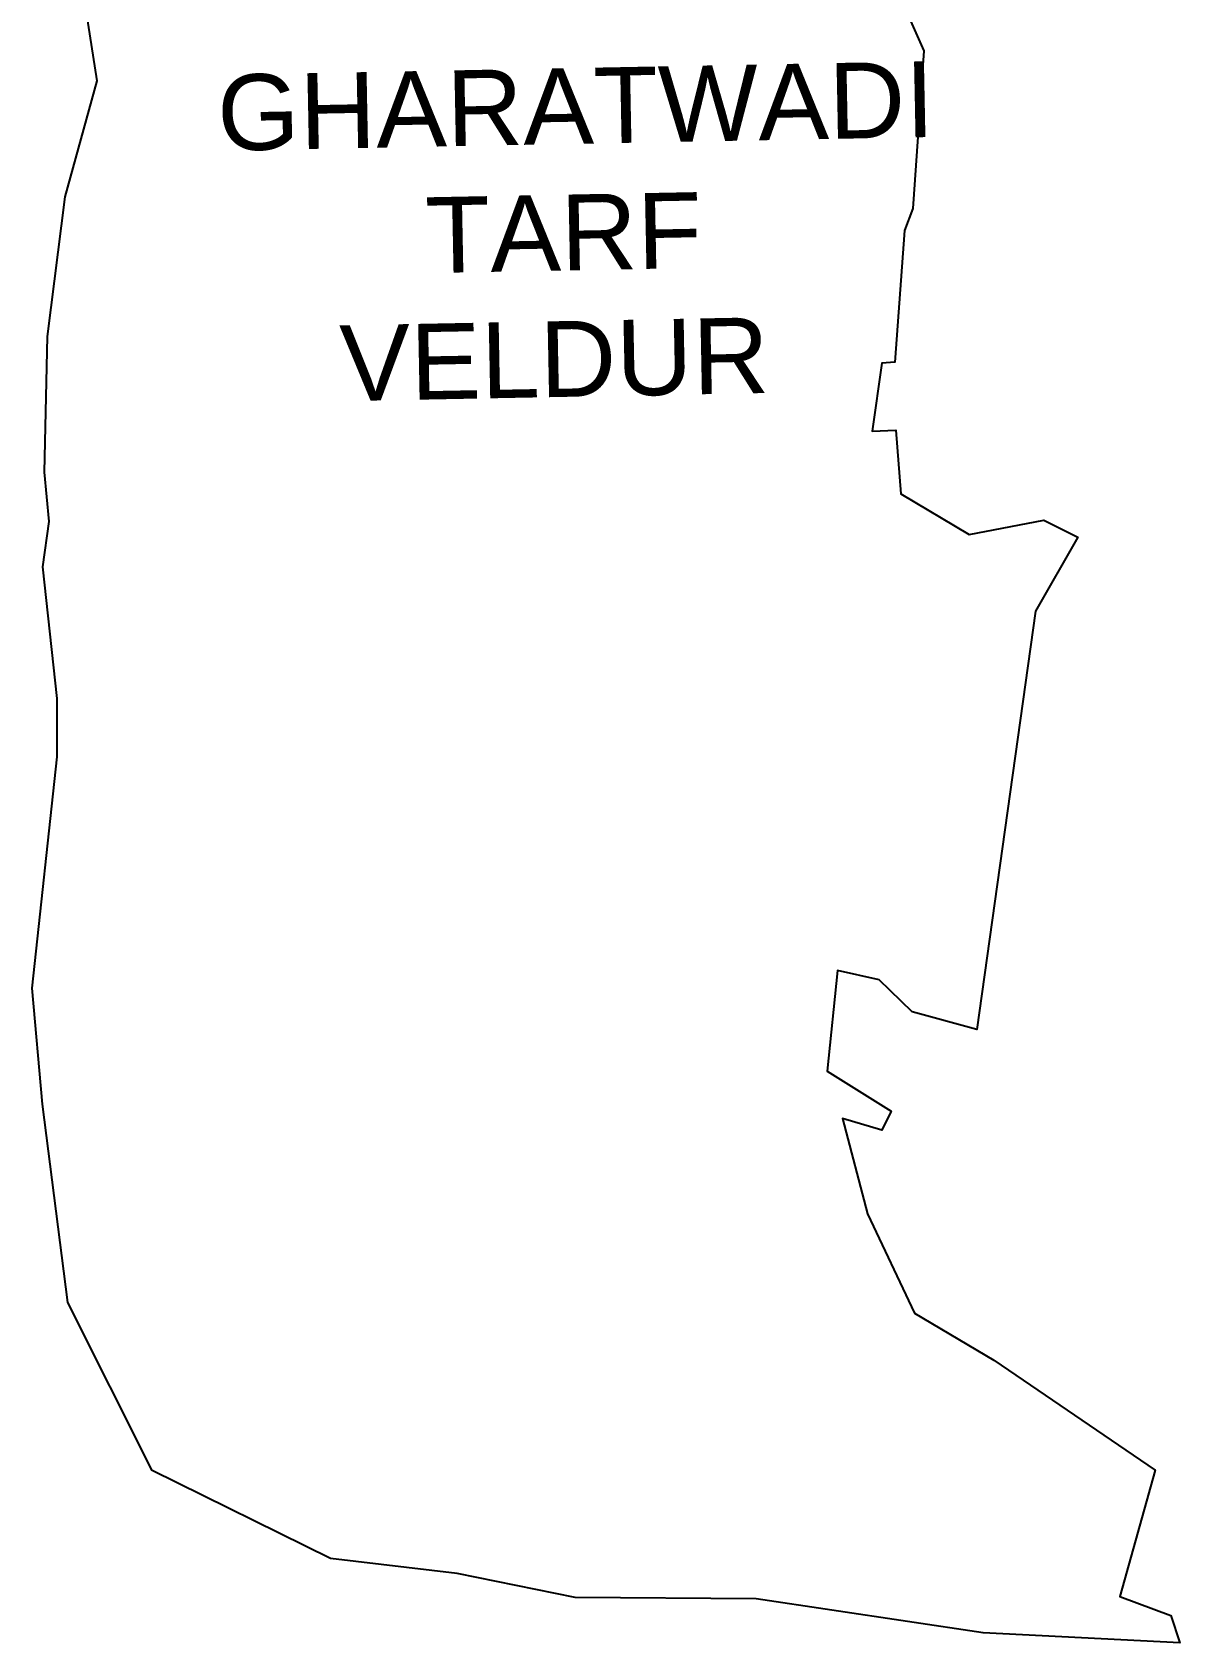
# Model space of a CAD drawing. Header units: metres. Extents: x 302061 to 307079, y 1940496 to 1944673.
# Drawn here: x 305432 to 307079, y 1940496 to 1942806 of the extents above; entities that cross this region are included whole.
import ezdxf

# ---------------------------------------------------------------- set-up
doc = ezdxf.new("R2010")
doc.units = ezdxf.units.M
doc.layers.add('VILLAGE BOUNDRY', color=10, linetype='Continuous')
doc.layers.add('VILLAGE NAME', color=250, linetype='Continuous')
doc.styles.get("Standard").update_dxf_attribs({"font": 'simplex.shx'})

msp = doc.modelspace()

# ---------------------------------------------------------------- linework, layer by layer
at = {"layer": 'VILLAGE BOUNDRY', "color": 3, "flags": 128}
msp.add_lwpolyline([(306568.7, 1943100.9), (306712.1, 1942779), (306696, 1942553), (306684.4, 1942521.2), (306670.2, 1942332.4), (306651.6, 1942330.8), (306637.9, 1942233.3), (306671.7, 1942234.7), (306679, 1942143.5), (306777.2, 1942085.2), (306884, 1942105.9), (306932.7, 1942081.5), (306872.1, 1941975.3), (306788.2, 1941375.3), (306695, 1941400.7), (306647.8, 1941446.3), (306588.1, 1941459.9), (306573.1, 1941315.6), (306665.2, 1941258.2), (306651.4, 1941230.7), (306595.3, 1941247.5), (306631.2, 1941110.9), (306698.3, 1940968.5), (306812.4, 1940900.8), (307043.8, 1940742.9), (306993.1, 1940561.9), (307066.3, 1940534.9), (307079.3, 1940495.5), (306797.1, 1940509.6), (306471.5, 1940558.6), (306211.7, 1940560.5), (306042.3, 1940594.8), (305860.3, 1940616.5), (305604.2, 1940742.8), (305483.3, 1940983.6), (305447.2, 1941268), (305432.3, 1941434.6), (305468.1, 1941766.3), (305467.9, 1941849.8), (305447.3, 1942038.9), (305456.5, 1942104.1), (305449.7, 1942174.7), (305454.1, 1942369), (305479.8, 1942569.8), (305525.3, 1942735.8), (305474.7, 1943061)], dxfattribs=at)

# ---------------------------------------------------------------- texts
at = {"layer": 'VILLAGE NAME', "insert": (305696.7, 1942744.4), "char_height": 108.748, "attachment_point": 1, "rotation": 1.1028}
msp.add_mtext_dynamic_manual_height_columns('{\\fArial|b0|i0|c0|p34;GHARATWADI \\P       TARF \\P    VELDUR}', width=1571.314, gutter_width=543.7, heights=[0], dxfattribs=at)

doc.saveas('drawing.dxf')
